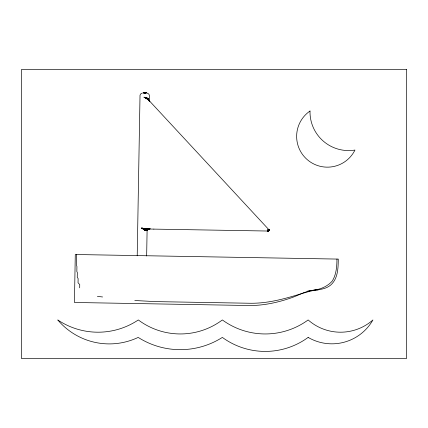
<?xml version="1.0" encoding="UTF-8"?>
<svg xmlns="http://www.w3.org/2000/svg" width="428" height="428" viewBox="0 0 428 428"><rect width="100%" height="100%" fill="white"/><g stroke="black" fill="none" stroke-linecap="round" stroke-linejoin="round"><path stroke-width="0.64" d="M76.612 254.526L76.623 265.681L76.928 266.526L76.842 271.507L77.334 272.534L77.254 277.232L78.121 278.542L78.046 282.758L79.736 284.572L79.683 287.841M137.211 255.816L140.02 95.219L140.673 93.935L142.417 93.02M146.654 255.981L147.12 229.317C149.372 227.899 146.499 230.655 145.354 230.301L141.62 228.006C143.931 228.402 146.579 230.205 148.821 228.723M146.087 98.279L147.997 99.489C146.884 98.879 147.783 97.857 146.306 97.761C144.306 97.493 147.398 98.852 147.949 99.232L144.332 97.306L148.356 99.745L147.323 98.665L144.332 97.306L147.034 98.017L148.628 99.103L146.863 98.049L143.899 97.177C146.451 97.424 149.153 99.601 149.367 101.035C149.212 98.44 150.816 93.93 147.136 93.101M269.068 229.927C269.795 231.018 266.414 229.847 268.121 230.216C269.458 229.536 269.34 230.681 268.089 231.056C265.483 230.05 271.732 229.799 267.965 230.35C269.886 232.104 265.007 230.2 269.003 229.82C265.462 229.815 268.902 232.5 269.003 229.82L148.992 100.425C148.109 99.082 149.581 101.34 149.623 101.366L149.795 101.49M268.998 229.932L269.159 230.237L267.281 230.2C267.505 231.837 268.581 229.857 268.95 230.087C269.078 231.441 268.928 229.381 269.073 229.948M149.928 228.809C149.276 229.349 140.726 230.323 144.3 228.44L148.051 229.028L149.928 228.809L145.044 229.285L142.861 228.787L141.62 228.006L146.617 229.627L149.078 228.755L145.392 229.831L143.22 229.183M336.964 259.068C336.879 266.639 336.333 274.428 332.31 280.998C327.688 286.268 321.102 289.077 314.184 290.168L313.831 290.259M268.891 229.996C267.43 229.397 268.549 231.585 267.682 230.981C267.457 230.039 269.891 230.612 268.736 230.424L268.345 230.992L267.495 231.083M147.51 99.066L147.671 98.317L145.975 97.975L148.398 99.205L149.27 101.265M267.784 230.066C268.816 230.136 267.029 231.152 267.377 230.35C268.078 231.35 268.811 230.408 267.543 230.259C268.067 231.307 269.822 230.387 268.035 231.04M145.354 230.301L146.734 230.671L147.227 229.151L146.67 230.521L146.039 230.719L145.354 230.301L147.302 228.964C146.638 229.552 137.474 227.519 144.3 228.44L143.412 228.295L146.874 228.814L144.83 230.205C141.454 228.659 147.644 228.787 142.128 228.199L147.045 229.221L149.918 228.841L147.74 229.098L143.99 228.536M148.142 228.766L146.825 230.007L146.734 230.671L147.794 228.675L147.173 229.462L146.665 230.708L147.387 229.451L149.875 228.905L148.222 229.05L144.83 230.205M147.5 228.761L146.51 230.751L146.943 229.729L148.575 228.761L145.584 230.569L146.376 229.601L147.687 229.001L144.771 229.007L142.476 228.509C144.017 229.034 146.954 231.532 147.639 228.718L147.344 229.499L146.585 229.889L142.412 228.552L145.477 229.408L149.688 228.991M267.821 231.088C268.121 228.541 270.421 231.323 267.543 230.259M267.682 230.981L267.896 231.04C266.2 230.259 271.036 230.531 267.291 230.505M268.356 230.318L268.105 230.189C270.009 231.339 266.403 230.087 269.062 230.521M268.875 230.515C268.816 229.585 268.105 230.28 268.42 230.863M268.575 230.906C269.346 230.585 268.843 229.397 268.367 230.221L268.11 230.141M145.552 97.852L147.954 98.488C147.639 99.879 146.579 97.07 145.119 97.745M267.479 230.494L267.334 230.778L268.945 230.35M147.762 228.868L146.323 230.243L145.338 230.467L145.071 230.168L149.495 228.723M147.029 98.75C145.943 97.081 145.606 98.809 147.954 98.488M143.551 228.836L148.051 229.028L146.585 229.889L146.242 230.756L147.944 228.814L146.729 229.756L142.861 228.787L146.371 230.414L146.943 230.093L147.318 229.082L147.12 229.563L148.575 228.761M149.843 228.932C148.281 228.161 145.686 231.254 147.708 229.082C150.736 228.499 144.059 230.371 143.273 229.034M268.201 230.943L267.965 230.35M145.814 230.66L146.462 229.745L147.74 229.098L143.487 228.884M146.793 230.628L147.189 229.627L148.356 228.723M267.768 231.077L268.158 230.74L267.81 230.318M268.987 229.836L268.356 230.275M145.975 97.975L144.637 97.541M145.146 97.68L144.76 97.44L147.986 99.034L147.51 98.996M146.44 97.969L145.204 97.552L145.648 97.632M147.911 98.611L147.735 99.226L148.334 99.671M143.337 228.991L146.44 230.248L148.339 228.809L146.697 229.392L142.144 228.408M267.709 231.034L269.089 230.232M146.339 230.762L147.286 229.52L149.8 228.953L149.399 228.921M146.975 229.9L147.59 229.306L149.752 228.975L148.484 229.044M268.736 230.424L267.789 230.655L268.142 230.858L268.805 230.794L267.832 230.211L268.613 230.612M268.757 230.644L269.159 230.237L268.88 229.943M144.776 230.018L146.451 228.862L142.711 228.343M147.05 229.761L149.078 228.755M146.183 230.574L147.703 229.285L149.618 229.007L142.957 228.718M268.886 230.462L268.303 230.81M268.795 230.569L268.099 230.885M142.551 228.456L143.305 228.477M268.511 230.895L268.709 230.788M146.044 228.696C142.861 230.13 146.098 230.253 147.821 229.253M307.186 291.227C315.083 289.44 324.001 290.649 330.705 285.048C338.056 278.591 338.131 268.115 338.291 259.095L75.28 254.505L74.445 302.473L249.786 305.533C263.541 305.539 277.125 302.66 290.109 298.241C299.482 295.234 307.919 289.398 318.17 290.013M304.394 292.736L304.142 292.854L304.511 292.704M147.617 229.349L148.971 229.028L153.871 229.108M146.371 92.897L143.193 92.844M303.056 293.137C285.818 298.573 268.094 303.564 249.824 303.254L155.359 301.606L134.804 300.51M148.511 229.066L147.114 229.665L149.228 229.034L146.531 229.494L143.214 228.541M303.447 292.977L312.847 290.601M267.88 230.938L268.34 230.81M267.965 231.002L268.393 230.949L267.644 230.97M268.891 230.617L267.875 230.366M144.257 92.748L143.749 92.855L145.814 92.892L143.38 92.849M143.541 92.849L144.07 92.742M148.58 229.066L145.67 229.59L143.209 229.082M143.262 92.844L144.011 92.742M268.142 230.858L267.725 230.89L268.153 231.002M148.446 229.082L148.992 229.028M149.538 229.017L147.548 229.387L146.323 230.59M268.752 230.724L267.768 230.36M146.884 228.916L143.738 228.707M267.923 230.976L267.404 230.976L267.644 230.441M145.884 228.777L143.867 228.622M268.656 230.51L268.163 230.451M153.823 229.108L268.131 231.04M149.452 228.868L149.902 228.873M268.549 230.376L268.286 230.371M149.121 229.012L149.442 229.023M142.85 228.247L144.086 228.477M97.391 296.374L102.576 296.968M267.832 230.211L268.329 230.323M268.554 230.59L268.089 230.478M145.552 92.769L146.301 92.897M148.109 98.761L146.317 98.279M268.072 230.061L268.784 230.36M145.413 92.764L146.023 92.892L145.311 92.764M145.52 97.937L145.953 98.033M268.158 230.943L267.757 230.783L267.928 230.499M268.319 230.023L268.945 230.376M143.401 228.413C147.173 228.964 143.696 228.541 144.3 229.895M146.686 98.483L148.056 98.868M146.023 97.862L148.366 99.275M148.794 100.088L149.409 100.938M147.954 99.398L148.356 99.745M148.923 100.35L149.463 101.099M149.623 101.366L149.779 101.639M149.212 100.778L148.719 100.115L149.131 100.687M144.782 92.753L144.231 92.86L145.338 92.881L144.782 92.753C144.841 92.801 144.718 92.806 144.787 92.753M147.162 229.226L147.093 229.67L147.162 229.226M144.504 92.748L144.231 92.86L144.498 92.748M144.375 92.748L143.979 92.86L144.37 92.748M406.6 69.55L21.4 69.55L21.4 358.45L406.6 358.45L406.6 69.55M146.183 92.897L145.493 92.769L146.178 92.897M310.011 111.023A38.627 38.627 0 0 0 354.962 150.057A30.763 30.763 0 0 1 307.229 159.623A30.763 30.763 0 0 1 310.011 111.023M308.149 337.408A47.176 47.176 0 0 0 372.932 319.946A48.931 48.931 0 0 1 308.149 319.946A72.69 72.69 0 0 1 222.357 319.946A70.037 70.037 0 0 1 138.314 319.946A72.289 72.289 0 0 1 57.769 319.946A67.437 67.437 0 0 0 138.191 337.408A78.377 78.377 0 0 0 222.357 337.408A72.69 72.69 0 0 0 308.149 337.408"/></g></svg>
